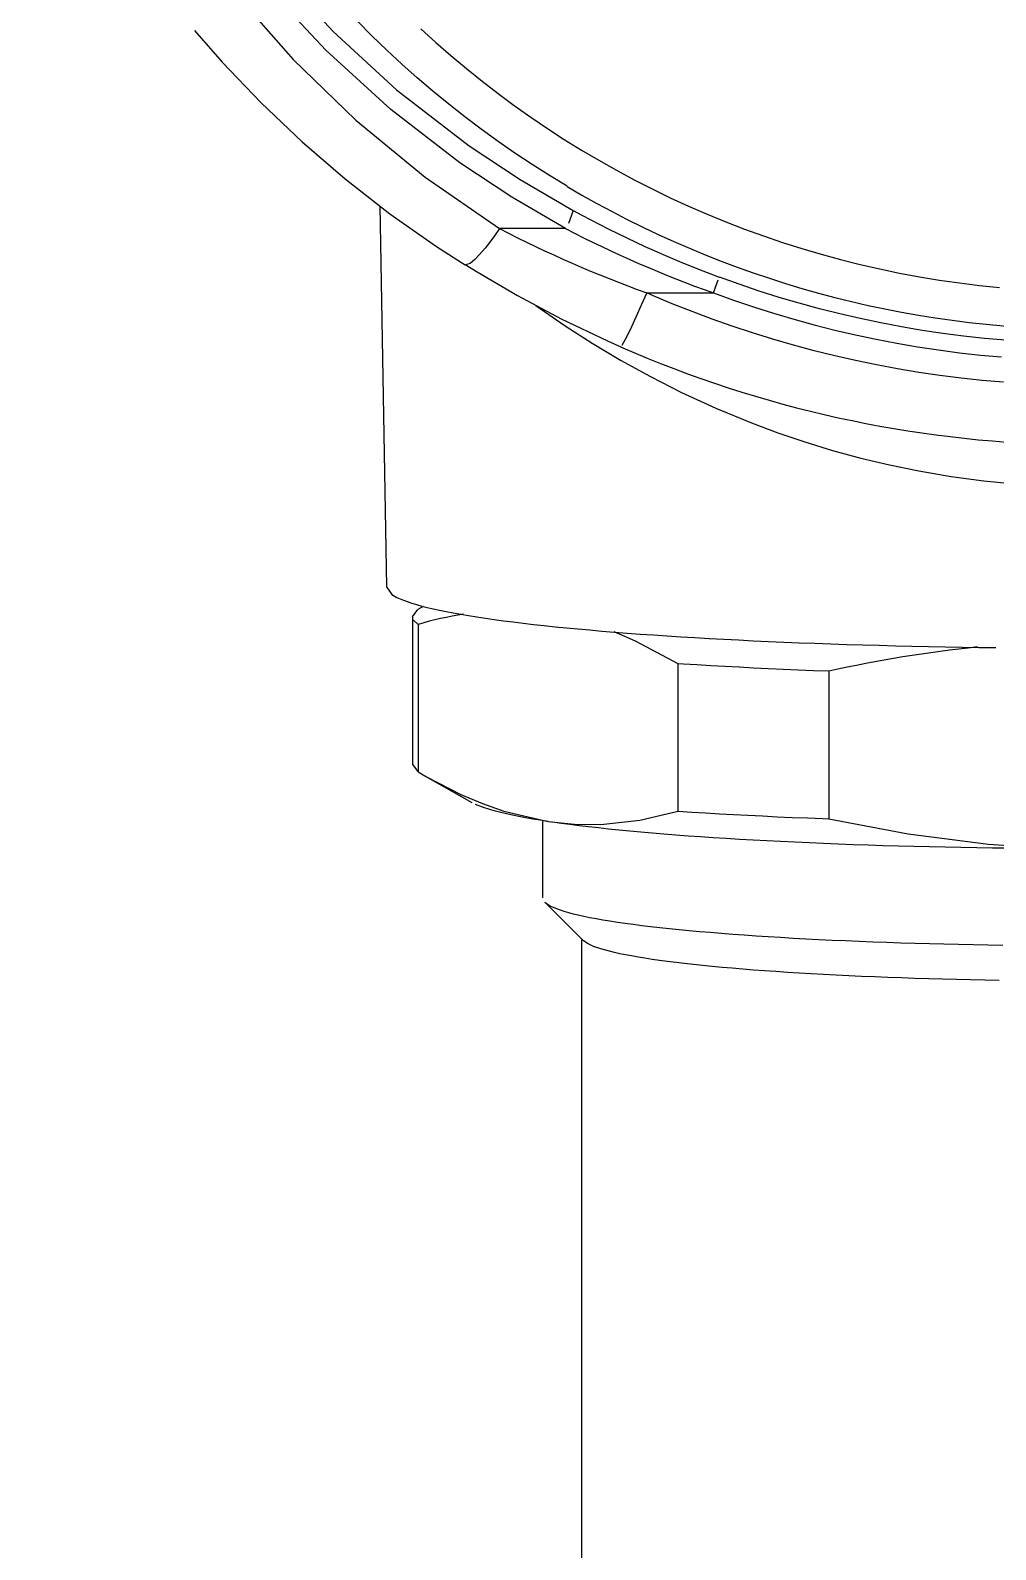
# Model space of a CAD drawing. Header units: millimetres. Extents: x 441156 to 441876, y 4514765 to 4515211.
# Drawn here: x 441489.4998 to 441489.5925, y 4515046.7742 to 4515046.9202 of the extents above; entities that cross this region are included whole.
import ezdxf

# ---------------------------------------------------------------- set-up
doc = ezdxf.new("R2010")
doc.units = ezdxf.units.MM
doc.layers.add('Terminale_sfiato', color=7, linetype='Continuous')

msp = doc.modelspace()

# ---------------------------------------------------------------- linework, layer by layer
at = {"layer": 'Terminale_sfiato', "color": 254, "linetype": 'Continuous'}
for p, q in [((441489.5333587923, 4515046.90333512), (441489.5340003962, 4515046.866717572)), ((441489.5512051327, 4515046.901143648), (441489.5448630988, 4515046.901143648)), ((441489.5590091589, 4515046.894966393), (441489.5654338136, 4515046.894966393)), ((441489.5370387933, 4515046.864578485), (441489.5375590632, 4515046.864883098)), ((441489.5365003175, 4515046.86385079), (441489.5365003175, 4515046.849678429)), ((441489.5370387933, 4515046.863123095), (441489.5370387933, 4515046.848950733)), ((441489.5620387933, 4515046.84517678), (441489.5620387933, 4515046.859349141)), ((441489.5765003175, 4515046.858621445), (441489.5765003175, 4515046.844449084)), ((441489.5370387933, 4515046.848950733), (441489.5378472006, 4515046.848480986)), ((441489.5378333065, 4515046.848488885), (441489.5421932022, 4515046.846010235)), ((441489.5490003175, 4515046.844271017), (441489.5490003175, 4515046.836840715)), ((441489.549201628, 4515046.836440396), (441489.5529372486, 4515046.83273326)), ((441489.5527503175, 4515046.832918766), (441489.5527503175, 4515046.747183193))]:
    msp.add_line(p, q, dxfattribs=at)
for points in [[(441489.5017724455, 4515047.010703346, 0), (441489.5006316671, 4515047.003981587, 0), (441489.5001239734, 4515046.999474768, 0), (441489.4998185008, 4515046.994943356, 0), (441489.4997840939, 4515046.986767064, 0), (441489.5004203713, 4515046.978573241, 0), (441489.5017189918, 4515046.970504504, 0), (441489.5026849952, 4515046.96623738, 0), (441489.5038390505, 4515046.962013668, 0), (441489.5064507392, 4515046.954377795, 0), (441489.5088589815, 4515046.948705995, 0), (441489.511611831, 4515046.943202124, 0), (441489.5147494501, 4515046.937804535, 0), (441489.5182182689, 4515046.932619153, 0), (441489.5232866429, 4515046.92612437, 0), (441489.5288760889, 4515046.92007059, 0), (441489.5349506071, 4515046.914493701, 0), (441489.5419412133, 4515046.909094197, 0), (441489.5468364786, 4515046.90585263, 0), (441489.551936644, 4515046.902885257, 0)], [(441489.5512051327, 4515046.901143648, 0), (441489.5460465508, 4515046.904155801, 0), (441489.541062379, 4515046.907468111, 0), (441489.5344122532, 4515046.912593958, 0), (441489.5281746993, 4515046.918280004, 0), (441489.5225084467, 4515046.924373257, 0)], [(441489.5195470363, 4515046.923639165, 0), (441489.5250456652, 4515046.917387061, 0), (441489.5310677085, 4515046.911555096, 0), (441489.537720307, 4515046.906086685, 0), (441489.5448630988, 4515046.901143648, 0)], [(441489.5155602383, 4515046.920167311, 0), (441489.5182045964, 4515046.917145639, 0), (441489.5219538139, 4515046.913216674, 0), (441489.5258984934, 4515046.90947245, 0), (441489.5300289936, 4515046.905922669, 0), (441489.5343343451, 4515046.902577028, 0), (441489.5388030441, 4515046.899444426, 0), (441489.5415588718, 4515046.897669803, 0)], [(441489.5513495397, 4515046.905222979, 0), (441489.5496588747, 4515046.906249375, 0), (441489.547989369, 4515046.907309586, 0), (441489.5463417039, 4515046.908403179, 0), (441489.544716552, 4515046.909529708, 0), (441489.5431145765, 4515046.910688713, 0), (441489.5415364314, 4515046.911879721, 0), (441489.5399827606, 4515046.913102246, 0), (441489.5384541985, 4515046.914355789, 0), (441489.5369513687, 4515046.915639838, 0), (441489.5354748848, 4515046.91695387, 0), (441489.5340253494, 4515046.918297348, 0), (441489.5326033541, 4515046.919669722, 0), (441489.5312094793, 4515046.921070435, 0)], [(441489.5373084898, 4515046.920342037, 0), (441489.5387385831, 4515046.919037542, 0), (441489.5401953827, 4515046.917762711, 0), (441489.5416782689, 4515046.916518086, 0), (441489.5431866106, 4515046.915304197, 0), (441489.5447197659, 4515046.914121561, 0), (441489.5462770826, 4515046.91297068, 0), (441489.5478578978, 4515046.911852044, 0), (441489.5494615391, 4515046.91076613, 0), (441489.5510873239, 4515046.909713401, 0), (441489.5527345604, 4515046.908694302, 0), (441489.5544025478, 4515046.907709268, 0), (441489.5560905763, 4515046.906758719, 0), (441489.5577979275, 4515046.905843059, 0), (441489.5595238751, 4515046.904962677, 0), (441489.5612676844, 4515046.904117947, 0), (441489.5630286136, 4515046.903309231, 0), (441489.5648059133, 4515046.902536871, 0), (441489.5665988271, 4515046.901801197, 0), (441489.5684065924, 4515046.901102521, 0), (441489.5702284396, 4515046.90044114, 0), (441489.5720635937, 4515046.899817336, 0), (441489.5739112737, 4515046.899231375, 0), (441489.5757706934, 4515046.898683506, 0), (441489.5776410617, 4515046.898173962, 0), (441489.5795215825, 4515046.897702959, 0), (441489.5814114557, 4515046.897270699, 0), (441489.5833098771, 4515046.896877364, 0), (441489.585216039, 4515046.896523124, 0), (441489.5871291301, 4515046.896208128, 0), (441489.5890483365, 4515046.89593251, 0), (441489.5909728415, 4515046.895696387, 0), (441489.5929018261, 4515046.895499861, 0)], [(441489.551936644, 4515046.902885257, 0), (441489.5519404699, 4515046.902876512, 0), (441489.5519434, 4515046.902866191, 0), (441489.5519454306, 4515046.902854308, 0), (441489.5519465592, 4515046.902840875, 0), (441489.5519467846, 4515046.90282591, 0), (441489.5519461063, 4515046.902809432, 0), (441489.5519445253, 4515046.902791459, 0), (441489.5519420435, 4515046.902772014, 0), (441489.5519386638, 4515046.902751121, 0), (441489.5519343905, 4515046.902728805, 0), (441489.5519292286, 4515046.902705094, 0), (441489.5519231846, 4515046.902680015, 0), (441489.5519162657, 4515046.902653601, 0), (441489.5519084805, 4515046.902625882, 0), (441489.5518998383, 4515046.902596893, 0), (441489.5518903497, 4515046.90256667, 0), (441489.5518800262, 4515046.902535248, 0), (441489.5518688806, 4515046.902502665, 0), (441489.5518569262, 4515046.902468964, 0), (441489.5518441778, 4515046.902434181, 0), (441489.5518306507, 4515046.902398364, 0), (441489.5518163616, 4515046.902361553, 0), (441489.5518013278, 4515046.902323794, 0), (441489.5517855675, 4515046.902285132, 0), (441489.5517691002, 4515046.902245616, 0), (441489.5517519457, 4515046.902205291, 0), (441489.5517341251, 4515046.90216421, 0), (441489.5517156599, 4515046.90212242, 0), (441489.5516965727, 4515046.902079974, 0), (441489.5516768868, 4515046.902036923, 0), (441489.5516566261, 4515046.901993318, 0), (441489.5516358154, 4515046.901949215, 0), (441489.5516144799, 4515046.901904665, 0), (441489.5515926456, 4515046.901859724, 0), (441489.5515703394, 4515046.901814446, 0), (441489.5515475881, 4515046.901768886, 0), (441489.5515244196, 4515046.9017231, 0), (441489.5515008621, 4515046.901677143, 0), (441489.5514769442, 4515046.901631072, 0), (441489.5514526953, 4515046.901584944, 0), (441489.5514281447, 4515046.901538813, 0), (441489.5514033224, 4515046.901492735, 0), (441489.5513782587, 4515046.901446768, 0), (441489.551352984, 4515046.901400968, 0), (441489.5513275292, 4515046.90135539, 0), (441489.5513019252, 4515046.901310089, 0), (441489.5512762034, 4515046.901265121, 0), (441489.5512503949, 4515046.901220541, 0), (441489.5512245313, 4515046.901176401, 0), (441489.5512051327, 4515046.901143648, 0)], [(441489.5448630988, 4515046.901143648, 0), (441489.5447439784, 4515046.900970064, 0), (441489.5446250032, 4515046.900798923, 0), (441489.5445063181, 4515046.900630434, 0), (441489.5443880676, 4515046.900464802, 0), (441489.5442703959, 4515046.900302229, 0), (441489.5441534463, 4515046.900142911, 0), (441489.5440373613, 4515046.899987045, 0), (441489.5439222824, 4515046.89983482, 0), (441489.5438083497, 4515046.89968642, 0), (441489.543695702, 4515046.899542028, 0), (441489.5435844766, 4515046.899401819, 0), (441489.5434748091, 4515046.899265964, 0), (441489.5433668329, 4515046.899134628, 0), (441489.5432606798, 4515046.89900797, 0), (441489.5431564788, 4515046.898886147, 0), (441489.5430543572, 4515046.898769305, 0), (441489.5429544393, 4515046.898657588, 0), (441489.5428568468, 4515046.898551132, 0), (441489.5427616985, 4515046.898450065, 0), (441489.5426691105, 4515046.898354513, 0), (441489.5425791955, 4515046.898264589, 0), (441489.5424920631, 4515046.898180405, 0), (441489.5424078195, 4515046.898102063, 0), (441489.5423265672, 4515046.898029657, 0), (441489.5422484053, 4515046.897963278, 0), (441489.5421734291, 4515046.897903005, 0), (441489.5421017297, 4515046.897848912, 0), (441489.5420333947, 4515046.897801064, 0), (441489.5419685072, 4515046.89775952, 0), (441489.5419071463, 4515046.897724331, 0), (441489.5418493869, 4515046.89769554, 0), (441489.5417952991, 4515046.897673181, 0), (441489.541744949, 4515046.897657282, 0), (441489.5416983979, 4515046.897647862, 0), (441489.5416557025, 4515046.897644932, 0), (441489.5416169148, 4515046.897648497, 0), (441489.541582082, 4515046.897658552, 0), (441489.5415595391, 4515046.897669766, 0)], [(441489.5415631378, 4515046.897693855, 0), (441489.5427104685, 4515046.896986819, 0), (441489.5465981468, 4515046.89471822, 0), (441489.5507731106, 4515046.892493623, 0), (441489.5552309793, 4515046.890352758, 0), (441489.5565061548, 4515046.88978421, 0)], [(441489.5654338136, 4515046.894966393, 0), (441489.5654521256, 4515046.895015327, 0), (441489.5654886603, 4515046.895113437, 0), (441489.5655249278, 4515046.895211467, 0), (441489.5655429061, 4515046.895260302, 0), (441489.5655607514, 4515046.895308939, 0), (441489.5655784421, 4515046.895357318, 0), (441489.5655959566, 4515046.89540538, 0), (441489.5656132735, 4515046.895453067, 0), (441489.5656303718, 4515046.895500319, 0), (441489.5656472307, 4515046.895547081, 0), (441489.5656638294, 4515046.895593294, 0), (441489.565680148, 4515046.895638903, 0), (441489.5656961664, 4515046.895683851, 0), (441489.5657118653, 4515046.895728085, 0), (441489.5657272253, 4515046.89577155, 0), (441489.5657422279, 4515046.895814193, 0), (441489.5657568547, 4515046.895855963, 0), (441489.5657710879, 4515046.895896808, 0), (441489.5657849102, 4515046.895936679, 0), (441489.5657983048, 4515046.895975527, 0), (441489.5658112553, 4515046.896013306, 0), (441489.5658237459, 4515046.896049967, 0), (441489.5658357615, 4515046.896085468, 0), (441489.5658472873, 4515046.896119765, 0), (441489.5658583094, 4515046.896152815, 0), (441489.5658688143, 4515046.896184579, 0), (441489.5658787892, 4515046.89621502, 0), (441489.5658882221, 4515046.896244098, 0), (441489.5658971012, 4515046.896271777, 0), (441489.5659054159, 4515046.896298027, 0), (441489.5659131561, 4515046.896322813, 0), (441489.5659203122, 4515046.896346105, 0), (441489.5659268756, 4515046.896367876, 0), (441489.5659328384, 4515046.896388099, 0), (441489.5659381931, 4515046.896406749, 0), (441489.5659429333, 4515046.896423804, 0), (441489.5659470532, 4515046.896439241, 0), (441489.5659505478, 4515046.896453044, 0), (441489.5659534128, 4515046.896465195, 0), (441489.5659556449, 4515046.896475679, 0), (441489.5659572411, 4515046.896484484, 0), (441489.5659581996, 4515046.896491598, 0), (441489.5659584394, 4515046.896494518, 0)], [(441489.5934665919, 4515046.890416726, 0), (441489.5914586206, 4515046.890595371, 0), (441489.5894546023, 4515046.890813668, 0), (441489.5874553261, 4515046.89107153, 0), (441489.585461579, 4515046.891368858, 0), (441489.5834741459, 4515046.891705532, 0), (441489.5814938092, 4515046.89208142, 0), (441489.5795213485, 4515046.892496375, 0), (441489.5775575402, 4515046.892950234, 0), (441489.5756031575, 4515046.893442817, 0), (441489.5736589698, 4515046.893973932, 0), (441489.5717257424, 4515046.894543367, 0), (441489.5698042364, 4515046.895150901, 0), (441489.5678952083, 4515046.895796292, 0), (441489.5659994094, 4515046.896479289, 0), (441489.5659584394, 4515046.896494518, 0)], [(441489.5590091589, 4515046.894966393, 0), (441489.5589213282, 4515046.894767827, 0), (441489.5588336046, 4515046.894570167, 0), (441489.5587460948, 4515046.894373653, 0), (441489.5586589056, 4515046.894178526, 0), (441489.5585721431, 4515046.893985022, 0), (441489.558485913, 4515046.893793377, 0), (441489.5584003204, 4515046.893603825, 0), (441489.5583154696, 4515046.893416598, 0), (441489.5582314639, 4515046.893231921, 0), (441489.5581484058, 4515046.893050021, 0), (441489.5580663963, 4515046.89287112, 0), (441489.5579855355, 4515046.892695435, 0), (441489.5579059218, 4515046.892523182, 0), (441489.5578276522, 4515046.892354568, 0), (441489.5577508221, 4515046.8921898, 0), (441489.5576755251, 4515046.892029078, 0), (441489.5576018529, 4515046.891872599, 0), (441489.5575298953, 4515046.891720553, 0), (441489.5574597399, 4515046.891573125, 0), (441489.5573914723, 4515046.891430494, 0), (441489.5573251756, 4515046.891292836, 0), (441489.5572609305, 4515046.891160317, 0), (441489.5571988154, 4515046.891033098, 0), (441489.5571389059, 4515046.890911335, 0), (441489.5570812751, 4515046.890795177, 0), (441489.5570259931, 4515046.890684764, 0), (441489.5569731272, 4515046.890580231, 0), (441489.5569227419, 4515046.890481706, 0), (441489.5568748987, 4515046.890389308, 0), (441489.5568296557, 4515046.890303151, 0), (441489.556787068, 4515046.890223338, 0), (441489.5567471877, 4515046.890149968, 0), (441489.5567100632, 4515046.89008313, 0), (441489.5566757398, 4515046.890022905, 0), (441489.5566442593, 4515046.889969366, 0), (441489.5566156601, 4515046.889922579, 0), (441489.556589977, 4515046.889882601, 0), (441489.5565672413, 4515046.88984948, 0), (441489.5565474807, 4515046.889823258, 0), (441489.5565307193, 4515046.889803965, 0), (441489.5565169774, 4515046.889791625, 0), (441489.5565062719, 4515046.889786254, 0), (441489.55650082, 4515046.889786551, 0)], [(441489.5933005497, 4515046.886385219, 0), (441489.5912539386, 4515046.88656411, 0), (441489.5892112112, 4515046.88678266, 0), (441489.5871731421, 4515046.887040786, 0), (441489.5851405038, 4515046.88733839, 0), (441489.5831140666, 4515046.887675358, 0), (441489.5810945988, 4515046.888051564, 0), (441489.5790828658, 4515046.888466865, 0), (441489.5770796302, 4515046.888921103, 0), (441489.5750856512, 4515046.889414106, 0), (441489.5731016847, 4515046.889945687, 0), (441489.5711284829, 4515046.890515645, 0), (441489.5691667934, 4515046.891123764, 0), (441489.5672173601, 4515046.891769813, 0), (441489.5652809218, 4515046.892453548, 0), (441489.5633582124, 4515046.893174708, 0), (441489.5614499609, 4515046.893933021, 0), (441489.5595568905, 4515046.8947282, 0), (441489.5590091589, 4515046.894966393, 0)], [(441489.5654338136, 4515046.894966393, 0), (441489.5673432057, 4515046.894277417, 0), (441489.5692658489, 4515046.893626039, 0), (441489.5712009973, 4515046.893012511, 0), (441489.5731479002, 4515046.892437069, 0), (441489.5751058022, 4515046.891899939, 0), (441489.5770739438, 4515046.891401326, 0), (441489.5790515615, 4515046.890941427, 0), (441489.5810378881, 4515046.890520419, 0), (441489.583032153, 4515046.890138465, 0), (441489.5850335825, 4515046.889795713, 0), (441489.5870414002, 4515046.889492297, 0), (441489.5890548271, 4515046.889228333, 0), (441489.5910730822, 4515046.889003925, 0), (441489.5930953826, 4515046.88881916, 0)], [(441489.5483604672, 4515046.893756838, 0), (441489.5511719471, 4515046.89181139, 0), (441489.5537546052, 4515046.890151806, 0), (441489.5564829609, 4515046.888522566, 0), (441489.5593733302, 4515046.886927925, 0), (441489.5623640203, 4515046.885412931, 0), (441489.5656561088, 4515046.88389662, 0), (441489.5690897516, 4515046.882476538, 0), (441489.5716141788, 4515046.881533989, 0), (441489.5742037232, 4515046.880653721, 0), (441489.5768553641, 4515046.879841174, 0), (441489.5795645512, 4515046.879101682, 0), (441489.5823271557, 4515046.878440314, 0), (441489.5851373964, 4515046.877861774, 0), (441489.5882542925, 4515046.877329775, 0), (441489.5914125207, 4515046.876906564, 0), (441489.5949744427, 4515046.876567995, 0), (441489.5985626598, 4515046.876373957, 0)], [(441489.5340003962, 4515046.866717572, 0), (441489.5340229045, 4515046.866574377, 0), (441489.534085398, 4515046.866431272, 0), (441489.5341878395, 4515046.866288342, 0), (441489.5343301684, 4515046.866145671, 0), (441489.5345123005, 4515046.866003345, 0), (441489.5347341276, 4515046.865861447, 0), (441489.5349955184, 4515046.865720062, 0), (441489.535296318, 4515046.865579273, 0), (441489.5356363481, 4515046.865439164, 0), (441489.5360154074, 4515046.865299818, 0), (441489.536433271, 4515046.865161317, 0), (441489.5368896914, 4515046.865023744, 0), (441489.5373843982, 4515046.86488718, 0), (441489.5379170983, 4515046.864751706, 0), (441489.5384874758, 4515046.864617403, 0), (441489.5390951929, 4515046.864484348, 0), (441489.5397398895, 4515046.864352623, 0), (441489.5404211835, 4515046.864222304, 0), (441489.5411386712, 4515046.864093469, 0), (441489.5418919274, 4515046.863966195, 0), (441489.5426805058, 4515046.863840557, 0), (441489.5435039391, 4515046.863716628, 0), (441489.5443617393, 4515046.863594483, 0), (441489.5452533981, 4515046.863474194, 0), (441489.5461783873, 4515046.863355832, 0), (441489.5471361586, 4515046.863239468, 0), (441489.5481261445, 4515046.863125171, 0), (441489.5491477583, 4515046.863013006, 0), (441489.5502003948, 4515046.862903043, 0), (441489.5512834301, 4515046.862795345, 0), (441489.5523962224, 4515046.862689978, 0), (441489.5535381124, 4515046.862587001, 0), (441489.5547084234, 4515046.862486478, 0), (441489.5559064618, 4515046.862388467, 0), (441489.5571315179, 4515046.862293027, 0), (441489.5583828656, 4515046.862200215, 0), (441489.5596597634, 4515046.862110084, 0), (441489.5609614547, 4515046.862022689, 0), (441489.5622871682, 4515046.861938081, 0), (441489.5636361182, 4515046.861856311, 0), (441489.5650075054, 4515046.861777427, 0), (441489.5664005172, 4515046.861701475, 0), (441489.5678143281, 4515046.861628501, 0), (441489.5692481003, 4515046.861558548, 0), (441489.5707009843, 4515046.861491658, 0), (441489.572172119, 4515046.86142787, 0), (441489.5736606327, 4515046.861367221, 0), (441489.5751656435, 4515046.861309748, 0), (441489.5766862594, 4515046.861255486, 0), (441489.5782215793, 4515046.861204464, 0), (441489.5797706936, 4515046.861156716, 0), (441489.5813326841, 4515046.861112268, 0), (441489.5829066255, 4515046.861071146, 0), (441489.5844915849, 4515046.861033376, 0), (441489.5860866232, 4515046.86099898, 0), (441489.5876907952, 4515046.860967977, 0), (441489.5893031503, 4515046.860940387, 0), (441489.5909227331, 4515046.860916226, 0), (441489.5925485839, 4515046.860895507, 0)], [(441489.5365003175, 4515046.86385079, 0), (441489.5365203167, 4515046.863991311, 0), (441489.5365803021, 4515046.864131745, 0), (441489.5366802367, 4515046.864272007, 0), (441489.5368200591, 4515046.86441201, 0), (441489.5369996832, 4515046.864551666, 0), (441489.5370387933, 4515046.864578485, 0)], [(441489.5370387933, 4515046.863123095, 0), (441489.5368515245, 4515046.863262676, 0), (441489.536704038, 4515046.863402618, 0), (441489.5365964247, 4515046.863542836, 0), (441489.5365287507, 4515046.863683244, 0), (441489.5365010576, 4515046.863823756, 0), (441489.5365003175, 4515046.86385079, 0)], [(441489.5620387933, 4515046.859349141, 0), (441489.5579379078, 4515046.861517007, 0), (441489.5558644788, 4515046.862398167, 0), (441489.5558598827, 4515046.862399952, 0)], [(441489.5765003175, 4515046.858621445, 0), (441489.5750197358, 4515046.858677101, 0), (441489.5735554493, 4515046.85873594, 0), (441489.5721083589, 4515046.858797926, 0), (441489.5706793552, 4515046.858863023, 0), (441489.5692693175, 4515046.858931188, 0), (441489.5678791135, 4515046.859002381, 0), (441489.5665095987, 4515046.859076557, 0), (441489.5651616158, 4515046.85915367, 0), (441489.5638359943, 4515046.859233675, 0), (441489.56253355, 4515046.85931652, 0), (441489.5620387933, 4515046.859349141, 0)], [(441489.5365003175, 4515046.849678429, 0), (441489.5365203167, 4515046.849537908, 0), (441489.5365803021, 4515046.849397474, 0), (441489.5366802367, 4515046.849257212, 0), (441489.5368200591, 4515046.849117209, 0), (441489.5369996832, 4515046.848977553, 0), (441489.5370387933, 4515046.848950733, 0)], [(441489.5378472006, 4515046.848480986, 0), (441489.5411396787, 4515046.846782868, 0), (441489.5432131077, 4515046.845901707, 0), (441489.5452850977, 4515046.845175287, 0), (441489.5495387933, 4515046.84418799, 0)], [(441489.5495387933, 4515046.84418799, 0), (441489.5487815971, 4515046.844305782, 0), (441489.5480595452, 4515046.844425237, 0), (441489.5473731191, 4515046.844546277, 0), (441489.5467227763, 4515046.844668821, 0), (441489.5461089502, 4515046.844792789, 0), (441489.5455320503, 4515046.844918096, 0), (441489.5449924609, 4515046.845044659, 0), (441489.5444905419, 4515046.845172395, 0), (441489.5440266278, 4515046.845301216, 0), (441489.5436010279, 4515046.84543104, 0), (441489.5432140259, 4515046.845561777, 0), (441489.5428658799, 4515046.845693341, 0), (441489.5425568218, 4515046.845825646, 0), (441489.5422870578, 4515046.845958601, 0), (441489.5421932022, 4515046.846010235, 0)], [(441489.5495387933, 4515046.84418799, 0), (441489.5520754092, 4515046.843928207, 0), (441489.554612025, 4515046.843912103, 0), (441489.5583365017, 4515046.844313192, 0), (441489.5620387933, 4515046.84517678, 0)], [(441489.5937757961, 4515046.841616835, 0), (441489.5922422298, 4515046.841635945, 0), (441489.5907148352, 4515046.841658499, 0), (441489.5891946307, 4515046.841684483, 0), (441489.5876826296, 4515046.841713878, 0), (441489.5861798399, 4515046.841746666, 0), (441489.5846872634, 4515046.841782824, 0), (441489.5832058952, 4515046.841822328, 0), (441489.5817367228, 4515046.841865153, 0), (441489.5802807255, 4515046.841911269, 0), (441489.578838874, 4515046.841960646, 0), (441489.5774121296, 4515046.842013251, 0), (441489.5760014432, 4515046.842069048, 0), (441489.5746077554, 4515046.842128002, 0), (441489.5732319952, 4515046.842190071, 0), (441489.5718750798, 4515046.842255216, 0), (441489.5705379138, 4515046.842323392, 0), (441489.5692213884, 4515046.842394554, 0), (441489.5679263815, 4515046.842468655, 0), (441489.5666537563, 4515046.842545644, 0), (441489.5654043611, 4515046.842625473, 0), (441489.5641790289, 4515046.842708085, 0), (441489.5629785765, 4515046.842793426, 0), (441489.5618038041, 4515046.842881442, 0), (441489.5606554951, 4515046.84297207, 0), (441489.5595344148, 4515046.843065253, 0), (441489.5584413105, 4515046.843160927, 0), (441489.5573769112, 4515046.843259028, 0), (441489.5563419261, 4515046.843359493, 0), (441489.5553370455, 4515046.843462252, 0), (441489.554362939, 4515046.843567238, 0), (441489.5534202561, 4515046.843674381, 0), (441489.5525096253, 4515046.84378361, 0), (441489.5516316536, 4515046.84389485, 0), (441489.5507869263, 4515046.84400803, 0), (441489.5499760065, 4515046.844123073, 0), (441489.5495387933, 4515046.84418799, 0)], [(441489.5620387933, 4515046.84517678, 0), (441489.5633321062, 4515046.845092854, 0), (441489.5646489063, 4515046.845011751, 0), (441489.5659883833, 4515046.844933519, 0), (441489.567349713, 4515046.844858207, 0), (441489.5687320576, 4515046.844785862, 0), (441489.5701345666, 4515046.844716527, 0), (441489.5715563768, 4515046.844650244, 0), (441489.5729966133, 4515046.844587057, 0), (441489.5744543899, 4515046.844527002, 0), (441489.5759288095, 4515046.844470118, 0), (441489.5765003175, 4515046.844449084, 0)], [(441489.5765003175, 4515046.844449084, 0), (441489.5841233107, 4515046.842991458, 0), (441489.5918538875, 4515046.842016473, 0), (441489.5966670022, 4515046.841685104, 0), (441489.6015003175, 4515046.841573318, 0)], [(441489.5490003175, 4515046.836840715, 0), (441489.5490203166, 4515046.83671443, 0), (441489.5490802985, 4515046.83658824, 0), (441489.5491802175, 4515046.836462243, 0), (441489.549201628, 4515046.836440396, 0)], [(441489.549201628, 4515046.836440396, 0), (441489.5493483183, 4515046.836314747, 0), (441489.5495347417, 4515046.836189498, 0), (441489.549760756, 4515046.836064747, 0), (441489.550026189, 4515046.835940585, 0), (441489.5503308385, 4515046.835817111, 0), (441489.5506744725, 4515046.835694415, 0), (441489.551056829, 4515046.835572594, 0), (441489.5514776169, 4515046.835451738, 0), (441489.5519365155, 4515046.83533194, 0), (441489.5524331752, 4515046.835213292, 0), (441489.5529672176, 4515046.835095884, 0), (441489.5535382358, 4515046.834979805, 0), (441489.5541457949, 4515046.834865144, 0), (441489.5547894318, 4515046.834751988, 0), (441489.5554686563, 4515046.834640424, 0), (441489.5561829509, 4515046.834530535, 0), (441489.5569317713, 4515046.834422407, 0), (441489.5577145471, 4515046.834316121, 0), (441489.558530682, 4515046.834211759, 0), (441489.559379554, 4515046.834109399, 0), (441489.5602605165, 4515046.834009121, 0), (441489.5611728983, 4515046.833911, 0), (441489.5621160044, 4515046.833815111, 0), (441489.563089116, 4515046.833721527, 0), (441489.564091492, 4515046.833630319, 0), (441489.5651223685, 4515046.833541557, 0), (441489.5661809603, 4515046.833455309, 0), (441489.5672664607, 4515046.83337164, 0), (441489.568378043, 4515046.833290614, 0), (441489.5695148599, 4515046.833212293, 0), (441489.5706760456, 4515046.833136735, 0), (441489.5718607154, 4515046.833064001, 0), (441489.5730679666, 4515046.832994143, 0), (441489.5742968795, 4515046.832927216, 0), (441489.5755465179, 4515046.83286327, 0), (441489.5768159297, 4515046.832802355, 0), (441489.5781041477, 4515046.832744516, 0), (441489.5794101905, 4515046.832689799, 0), (441489.5807330631, 4515046.832638244, 0), (441489.5820717576, 4515046.83258989, 0), (441489.5834252541, 4515046.832544776, 0), (441489.5847925214, 4515046.832502933, 0), (441489.5861725179, 4515046.832464396, 0), (441489.5875641922, 4515046.832429193, 0), (441489.5889664839, 4515046.832397351, 0), (441489.5903783248, 4515046.832368894, 0), (441489.5917986392, 4515046.832343845, 0), (441489.5932263449, 4515046.83232222, 0)], [(441489.5928587322, 4515046.82892343, 0), (441489.5914881441, 4515046.828946716, 0), (441489.5901257705, 4515046.828973415, 0), (441489.5887727296, 4515046.829003504, 0), (441489.5874301312, 4515046.829036957, 0), (441489.586099077, 4515046.829073748, 0), (441489.584780659, 4515046.829113847, 0), (441489.5834759591, 4515046.82915722, 0), (441489.5821860476, 4515046.829203832, 0), (441489.5809119829, 4515046.829253646, 0), (441489.5796548103, 4515046.829306618, 0), (441489.5784155613, 4515046.829362707, 0), (441489.5771952526, 4515046.829421868, 0), (441489.5759948856, 4515046.829484049, 0), (441489.5748154451, 4515046.829549202, 0), (441489.5736578987, 4515046.829617272, 0), (441489.5725231962, 4515046.829688204, 0), (441489.5714122685, 4515046.829761938, 0), (441489.5703260272, 4515046.829838417, 0), (441489.5692653636, 4515046.829917574, 0), (441489.5682311477, 4515046.829999347, 0), (441489.5672242282, 4515046.830083669, 0), (441489.5662454313, 4515046.830170468, 0), (441489.5652955599, 4515046.830259677, 0), (441489.5643753936, 4515046.830351219, 0), (441489.5634856871, 4515046.83044502, 0), (441489.5626271705, 4515046.830541004, 0), (441489.5618005482, 4515046.830639092, 0), (441489.5610064983, 4515046.830739204, 0), (441489.5602456725, 4515046.830841255, 0), (441489.5595186949, 4515046.830945165, 0), (441489.558826162, 4515046.831050847, 0), (441489.558168642, 4515046.831158213, 0), (441489.5575466743, 4515046.831267177, 0), (441489.5569607693, 4515046.83137765, 0), (441489.5564114078, 4515046.831489539, 0), (441489.5558990404, 4515046.831602753, 0), (441489.5554240874, 4515046.831717201, 0), (441489.5549869387, 4515046.831832786, 0), (441489.5545879528, 4515046.831949416, 0), (441489.5542274571, 4515046.832066993, 0), (441489.5539057475, 4515046.832185422, 0), (441489.5536230878, 4515046.832304606, 0), (441489.5533797099, 4515046.832424447, 0), (441489.5531758137, 4515046.832544846, 0), (441489.5530115662, 4515046.832665704, 0), (441489.5529372486, 4515046.83273326, 0)]]:
    msp.add_polyline3d(points, dxfattribs=at)
for centre, radius, start, end in [((441489.6014728434, 4515046.989713009), 0.09825274490531166, 239.329671004266, 270.0160207358454), ((441489.6039489527, 4515046.998329872), 0.1086938127210058, 241.4119331084946, 249.5415574962408), ((441489.6000028856, 4515047.008196494), 0.1204206109865913, 242.7483300149007, 250.0977621152783), ((441489.6032092217, 4515047.001385048), 0.1129262948421328, 242.5802333334157, 250.4566747348063), ((441489.601498185, 4515046.99248038), 0.1121169999217608, 246.3382369391361, 291.1286472977896), ((441489.5462339389, 4515046.832070368), 0.03238552943671147, 98.57209838922466, 106.4947568182286), ((441489.6034409833, 4515046.73839416), 0.1232087649165658, 95.89054645766682, 102.6302630028478)]:
    msp.add_arc(centre, radius, start, end, dxfattribs=at)

doc.saveas('drawing.dxf')
